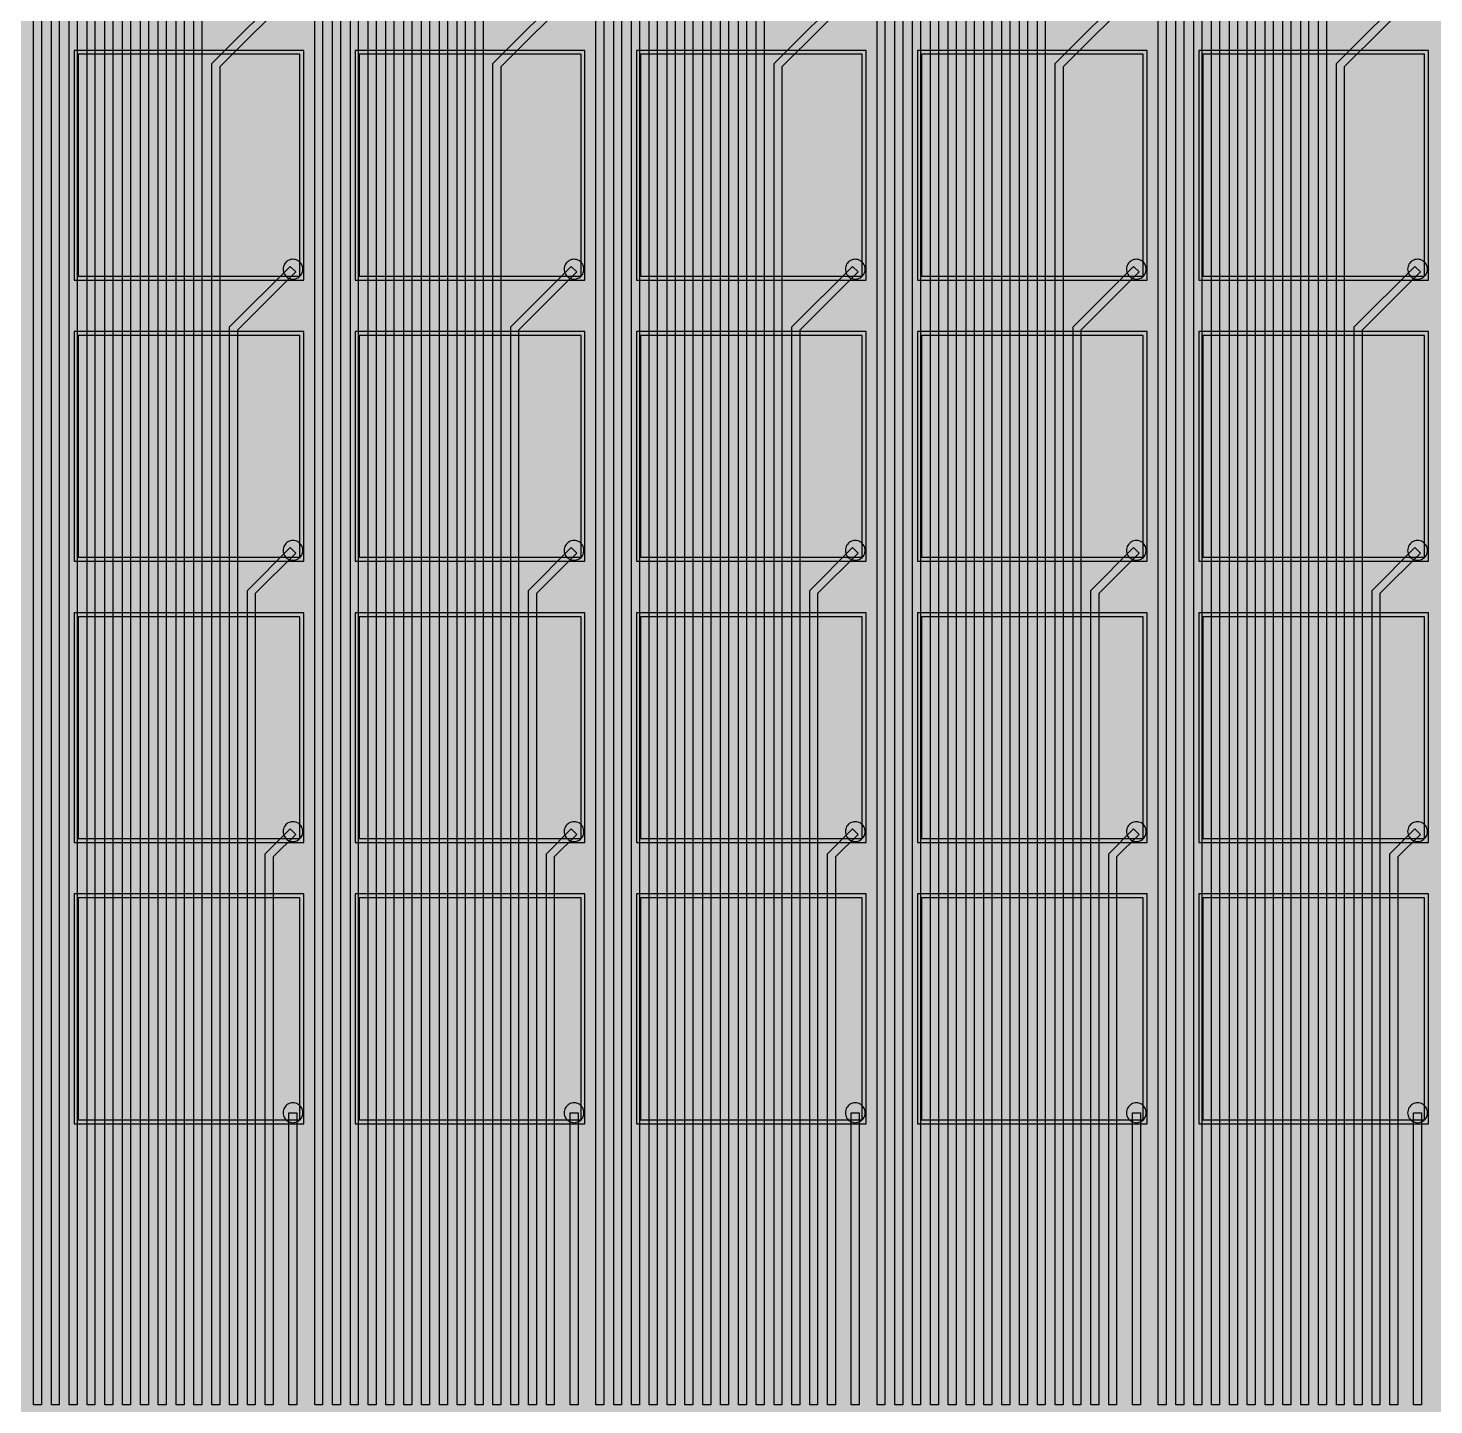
# Model space of a CAD drawing. Header units: metres. Extents: x -7231 to 10969, y -37556 to 1873.
# Drawn here: x 201.4 to 556.4, y 501 to 848.6 of the extents above; entities that cross this region are included whole.
import ezdxf

# ---------------------------------------------------------------- set-up
doc = ezdxf.new("R2010")
doc.units = ezdxf.units.M
for name, color, linetype in [('Etching', 1, 'CONTINUOUS'), ('EtchingPad', 2, 'CONTINUOUS'), ('Metal1', 4, 'CONTINUOUS'), ('Metal2', 3, 'CONTINUOUS'), ('Polyimide', 7, 'CONTINUOUS')]:
    doc.layers.add(name, color=color, linetype=linetype)

msp = doc.modelspace()

# ---------------------------------------------------------------- hatches: boundary and pattern name
at = {"layer": 'Polyimide'}
msp.add_hatch(color=7, dxfattribs=at).paths.add_polyline_path([(4065.69, -468), (4066.67, -501.99), (4068.51, -535.99), (4071.41, -569.99), (4075.54, -603.99), (4081.04, -637.99), (4088.01, -671.99), (4096.52, -705.98), (4106.62, -739.98), (4118.33, -773.98), (4131.63, -807.98), (4146.49, -841.98), (4162.87, -875.98), (4180.68, -909.97), (4199.83, -943.97), (4220.22, -977.97), (4241.73, -1011.97), (4264.21, -1045.97), (4287.52, -1079.96), (4311.51, -1113.96), (4336.01, -1147.96), (4360.86, -1181.96), (4385.88, -1215.96), (4410.89, -1249.96), (4435.74, -1283.95), (4460.24, -1317.95), (4484.23, -1351.95), (4507.54, -1385.95), (4530.02, -1419.95), (4551.53, -1453.94), (4571.92, -1487.94), (4591.07, -1521.94), (4608.88, -1555.94), (4625.26, -1589.94), (4640.12, -1623.94), (4653.42, -1657.93), (4665.13, -1691.93), (4675.23, -1725.93), (4683.74, -1759.93), (4690.71, -1793.93), (4696.21, -1827.93), (4700.34, -1861.92), (4703.24, -1895.92), (4705.08, -1929.92), (4706.06, -1963.92), (4706.44, -1997.92), (4706.5, -2031.91), (4706.5, -4793.02), (4709.95, -4838.39), (4720.22, -4882.71), (4737.08, -4924.98), (4760.13, -4964.2), (4788.85, -4999.49), (4822.58, -5030.03), (4860.53, -5055.12), (4901.85, -5074.18), (4901.85, -5074.18), (4970.68, -5105.23), (5034.7, -5145.26), (5092.76, -5193.54), (5143.8, -5249.19), (5186.89, -5311.2), (5221.24, -5378.44), (5246.23, -5449.69), (5261.41, -5523.66), (5266.5, -5599), (5261.41, -5674.34), (5246.23, -5748.31), (5221.24, -5819.56), (5186.89, -5886.8), (5143.8, -5948.81), (5092.76, -6004.46), (5034.7, -6052.74), (4970.68, -6092.77), (4901.85, -6123.82), (4860.53, -6142.88), (4822.58, -6167.97), (4788.85, -6198.51), (4760.13, -6233.8), (4737.08, -6273.02), (4720.22, -6315.29), (4709.95, -6359.61), (4706.5, -6404.98), (4706.5, -9221.52), (4709.95, -9266.88), (4720.22, -9311.21), (4737.08, -9353.47), (4760.13, -9392.7), (4788.85, -9427.98), (4822.58, -9458.52), (4860.53, -9483.61), (4901.85, -9502.67), (4970.68, -9533.72), (5034.7, -9573.75), (5092.76, -9622.03), (5143.8, -9677.68), (5186.89, -9739.69), (5221.24, -9806.94), (5246.23, -9878.19), (5261.41, -9952.16), (5266.5, -10027.49), (5261.41, -10102.83), (5246.23, -10176.8), (5221.24, -10248.05), (5186.89, -10315.3), (5143.8, -10377.31), (5092.76, -10432.96), (5034.7, -10481.24), (4970.68, -10521.27), (4901.85, -10552.32), (4860.53, -10571.38), (4822.58, -10596.46), (4788.85, -10627), (4760.13, -10662.29), (4737.08, -10701.52), (4720.22, -10743.78), (4709.95, -10788.1), (4706.5, -10833.47), (4706.5, -13650.01), (4709.95, -13695.38), (4720.22, -13739.7), (4737.08, -13781.96), (4760.13, -13821.19), (4788.85, -13856.48), (4822.58, -13887.02), (4860.53, -13912.11), (4901.85, -13931.17), (4970.68, -13962.22), (5034.7, -14002.25), (5092.76, -14050.53), (5143.8, -14106.18), (5186.89, -14168.19), (5221.24, -14235.43), (5246.23, -14306.68), (5261.41, -14380.65), (5266.5, -14455.99), (5261.41, -14531.33), (5246.23, -14605.29), (5221.24, -14676.55), (5186.89, -14743.79), (5143.8, -14805.8), (5092.76, -14861.45), (5034.7, -14909.73), (4970.68, -14949.76), (4901.85, -14980.81), (4860.53, -14999.87), (4822.58, -15024.96), (4788.85, -15055.5), (4760.13, -15090.79), (4737.08, -15130.01), (4720.22, -15172.27), (4709.95, -15216.6), (4706.5, -15261.97), (4706.5, -15455.99), (4720.95, -15750.04), (4764.14, -16041.26), (4835.68, -16326.84), (4934.86, -16604.04), (5060.74, -16870.18), (5212.09, -17122.7), (5387.47, -17359.17), (5585.18, -17577.31), (5803.32, -17775.02), (6039.79, -17950.4), (6292.31, -18101.75), (6558.45, -18227.63), (6835.65, -18326.81), (7121.23, -18398.34), (7412.45, -18441.54), (7706.5, -18455.99), (9969.01, -18455.99), (10047.42, -18459.84), (10125.08, -18471.36), (10201.23, -18490.44), (10275.15, -18516.89), (10346.12, -18550.45), (10413.46, -18590.81), (10476.52, -18637.58), (10534.69, -18690.3), (10587.41, -18748.47), (10634.18, -18811.53), (10674.54, -18878.87), (10708.11, -18949.84), (10734.56, -19023.76), (10753.63, -19099.92), (10765.15, -19177.58), (10769.01, -19255.99), (10769.01, -20895.8), (10730.24, -20951.41), (10694.6, -21009.08), (10662.21, -21068.63), (10633.17, -21129.89), (10607.55, -21192.66), (10585.45, -21256.74), (10566.93, -21321.96), (10552.05, -21388.09), (10540.84, -21454.95), (10533.35, -21522.33), (10529.6, -21590.02), (10529.6, -21657.81), (10533.35, -21725.5), (10540.84, -21792.87), (10552.05, -21859.73), (10566.93, -21925.87), (10585.45, -21991.08), (10607.55, -22055.17), (10633.17, -22117.94), (10662.21, -22179.19), (10694.6, -22238.74), (10730.24, -22296.41), (10769.01, -22352.03), (10769.01, -32454.24), (10728.74, -32510.49), (10691.72, -32568.92), (10658.05, -32629.35), (10627.85, -32691.58), (10601.2, -32755.42), (10578.21, -32820.67), (10558.93, -32887.1), (10543.44, -32954.52), (10531.77, -33022.71), (10523.97, -33091.44), (10520.07, -33160.51), (10520.07, -33229.69), (10523.97, -33298.75), (10531.77, -33367.49), (10543.44, -33435.67), (10558.93, -33503.09), (10578.21, -33569.53), (10601.2, -33634.77), (10627.85, -33698.61), (10658.05, -33760.85), (10691.72, -33821.28), (10728.74, -33879.71), (10769.01, -33935.96), (10769.01, -36556), (10765.15, -36634.41), (10753.63, -36712.07), (10734.56, -36788.23), (10708.11, -36862.15), (10674.54, -36933.12), (10634.18, -37000.46), (10587.41, -37063.51), (10534.69, -37121.69), (10476.52, -37174.41), (10413.46, -37221.18), (10346.12, -37261.54), (10275.15, -37295.1), (10201.23, -37321.55), (10125.08, -37340.63), (10047.42, -37352.15), (9969.01, -37356), (-6231.01, -37356), (-6309.42, -37352.15), (-6387.08, -37340.63), (-6463.23, -37321.55), (-6537.15, -37295.1), (-6608.12, -37261.54), (-6675.46, -37221.18), (-6738.52, -37174.41), (-6796.69, -37121.69), (-6849.41, -37063.51), (-6896.18, -37000.46), (-6936.54, -36933.12), (-6970.11, -36862.15), (-6996.56, -36788.23), (-7015.63, -36712.07), (-7027.15, -36634.41), (-7031.01, -36556), (-7031.01, -33936), (-6990.74, -33879.75), (-6953.7, -33821.31), (-6920.03, -33760.88), (-6889.82, -33698.64), (-6863.18, -33634.8), (-6840.18, -33569.55), (-6820.9, -33503.11), (-6805.4, -33435.69), (-6793.74, -33367.49), (-6785.94, -33298.75), (-6782.03, -33229.68), (-6782.03, -33160.5), (-6785.94, -33091.43), (-6793.74, -33022.69), (-6805.4, -32954.5), (-6820.9, -32887.07), (-6840.18, -32820.63), (-6863.18, -32755.39), (-6889.82, -32691.54), (-6920.03, -32629.3), (-6953.7, -32568.87), (-6990.74, -32510.43), (-7031.01, -32454.18), (-7031.01, -22364.83), (-6990.74, -22308.58), (-6953.7, -22250.14), (-6920.03, -22189.71), (-6889.82, -22127.47), (-6863.18, -22063.62), (-6840.18, -21998.38), (-6820.9, -21931.94), (-6805.4, -21864.51), (-6793.74, -21796.32), (-6785.94, -21727.58), (-6782.03, -21658.51), (-6782.03, -21589.33), (-6785.94, -21520.26), (-6793.74, -21451.52), (-6805.4, -21383.32), (-6820.9, -21315.9), (-6840.18, -21249.46), (-6863.18, -21184.21), (-6889.82, -21120.37), (-6920.03, -21058.13), (-6953.7, -20997.7), (-6990.74, -20939.26), (-7031.01, -20883.01), (-7031.01, -19255.99), (-7027.15, -19177.58), (-7015.63, -19099.92), (-6996.56, -19023.76), (-6970.11, -18949.84), (-6936.54, -18878.87), (-6896.18, -18811.53), (-6849.41, -18748.47), (-6796.69, -18690.3), (-6738.52, -18637.58), (-6675.46, -18590.81), (-6608.12, -18550.45), (-6537.15, -18516.89), (-6463.23, -18490.44), (-6387.08, -18471.36), (-6309.42, -18459.84), (-6231.01, -18455.99), (-3968.5, -18455.99), (-3674.45, -18441.54), (-3383.23, -18398.34), (-3097.65, -18326.81), (-2820.45, -18227.63), (-2554.31, -18101.75), (-2301.79, -17950.4), (-2065.32, -17775.02), (-1847.18, -17577.31), (-1649.47, -17359.17), (-1474.09, -17122.7), (-1322.74, -16870.18), (-1196.86, -16604.04), (-1097.68, -16326.84), (-1026.14, -16041.26), (-982.95, -15750.04), (-968.5, -15455.99), (-968.5, -15261.97), (-971.95, -15216.6), (-982.22, -15172.27), (-999.08, -15130.01), (-1022.13, -15090.79), (-1050.85, -15055.5), (-1084.58, -15024.96), (-1122.53, -14999.87), (-1163.85, -14980.81), (-1232.68, -14949.76), (-1296.7, -14909.73), (-1354.76, -14861.45), (-1405.8, -14805.8), (-1448.89, -14743.79), (-1483.24, -14676.55), (-1508.23, -14605.29), (-1523.41, -14531.33), (-1528.5, -14455.99), (-1523.41, -14380.65), (-1508.23, -14306.68), (-1483.24, -14235.43), (-1448.89, -14168.19), (-1405.8, -14106.18), (-1354.76, -14050.53), (-1296.7, -14002.25), (-1232.68, -13962.22), (-1163.85, -13931.17), (-1122.53, -13912.11), (-1084.58, -13887.02), (-1050.85, -13856.48), (-1022.13, -13821.19), (-999.08, -13781.96), (-982.22, -13739.7), (-971.95, -13695.38), (-968.5, -13650.01), (-968.5, -12309.64), (-971.95, -12264.27), (-982.22, -12219.94), (-999.08, -12177.68), (-1022.13, -12138.46), (-1050.85, -12103.17), (-1084.58, -12072.63), (-1122.53, -12047.54), (-1163.85, -12028.48), (-1232.68, -11997.43), (-1296.7, -11957.4), (-1354.76, -11909.12), (-1405.8, -11853.47), (-1448.89, -11791.46), (-1483.24, -11724.22), (-1508.23, -11652.96), (-1523.41, -11579), (-1528.5, -11503.66), (-1523.41, -11428.32), (-1508.23, -11354.35), (-1483.24, -11283.1), (-1448.89, -11215.86), (-1405.8, -11153.85), (-1354.76, -11098.2), (-1296.7, -11049.92), (-1232.68, -11009.89), (-1163.85, -10978.84), (-1122.53, -10959.78), (-1084.58, -10934.69), (-1050.85, -10904.15), (-1022.13, -10868.86), (-999.08, -10829.63), (-982.22, -10787.37), (-971.95, -10743.05), (-968.5, -10697.68), (-968.5, -9357.31), (-971.95, -9311.94), (-982.22, -9267.62), (-999.08, -9225.35), (-1022.13, -9186.13), (-1050.85, -9150.84), (-1084.58, -9120.3), (-1122.53, -9095.21), (-1163.85, -9076.15), (-1163.85, -9076.15), (-1232.68, -9045.1), (-1296.7, -9005.07), (-1354.76, -8956.79), (-1405.8, -8901.14), (-1448.89, -8839.13), (-1483.24, -8771.89), (-1508.23, -8700.64), (-1523.41, -8626.67), (-1528.5, -8551.33), (-1523.41, -8475.99), (-1508.23, -8402.02), (-1483.24, -8330.77), (-1448.89, -8263.53), (-1405.8, -8201.52), (-1354.76, -8145.87), (-1296.7, -8097.59), (-1232.68, -8057.56), (-1163.85, -8026.51), (-1163.85, -8026.51), (-1122.53, -8007.45), (-1084.58, -7982.36), (-1050.85, -7951.82), (-1022.13, -7916.53), (-999.08, -7877.31), (-982.22, -7835.04), (-971.95, -7790.72), (-968.5, -7745.35), (-968.5, -6404.98), (-971.95, -6359.61), (-982.22, -6315.29), (-999.08, -6273.02), (-1022.13, -6233.8), (-1050.85, -6198.51), (-1084.58, -6167.97), (-1122.53, -6142.88), (-1163.85, -6123.82), (-1163.85, -6123.82), (-1232.68, -6092.77), (-1296.7, -6052.74), (-1354.76, -6004.46), (-1405.8, -5948.81), (-1448.89, -5886.8), (-1483.24, -5819.56), (-1508.23, -5748.31), (-1523.41, -5674.34), (-1528.5, -5599), (-1523.41, -5523.66), (-1508.23, -5449.69), (-1483.24, -5378.44), (-1448.89, -5311.2), (-1405.8, -5249.19), (-1354.76, -5193.54), (-1296.7, -5145.26), (-1232.68, -5105.23), (-1163.85, -5074.18), (-1163.85, -5074.18), (-1122.53, -5055.12), (-1084.58, -5030.03), (-1050.85, -4999.49), (-1022.13, -4964.2), (-999.08, -4924.98), (-982.22, -4882.71), (-971.95, -4838.39), (-968.5, -4793.02), (-968.5, -2031.91), (-968.44, -1997.92), (-968.06, -1963.92), (-967.05, -1929.92), (-965.18, -1895.92), (-962.22, -1861.92), (-958.01, -1827.93), (-952.41, -1793.93), (-945.31, -1759.93), (-936.64, -1725.93), (-926.35, -1691.93), (-914.43, -1657.93), (-900.88, -1623.94), (-885.74, -1589.94), (-869.05, -1555.94), (-850.91, -1521.94), (-831.4, -1487.94), (-810.63, -1453.94), (-788.72, -1419.95), (-765.82, -1385.95), (-742.07, -1351.95), (-717.63, -1317.95), (-692.67, -1283.95), (-667.36, -1249.96), (-641.88, -1215.96), (-616.39, -1181.96), (-591.08, -1147.96), (-566.12, -1113.96), (-541.68, -1079.96), (-517.93, -1045.97), (-495.03, -1011.97), (-473.12, -977.97), (-452.35, -943.97), (-432.84, -909.97), (-414.7, -875.98), (-398.01, -841.98), (-382.87, -807.98), (-369.32, -773.98), (-357.4, -739.98), (-347.11, -705.98), (-338.44, -671.99), (-331.34, -637.99), (-325.74, -603.99), (-321.53, -569.99), (-318.57, -535.99), (-316.7, -501.99), (-315.69, -468), (-315.31, -434), (-315.25, -400), (-315.25, 401), (-315.25, 451), (-315.25, 1644), (-270.25, 1644), (-270.03, 1637.13), (-269.35, 1630.29), (-268.23, 1623.52), (-266.67, 1616.82), (-264.68, 1610.25), (-262.26, 1603.82), (-259.42, 1597.56), (-256.18, 1591.5), (-252.55, 1585.67), (-248.55, 1580.08), (-244.19, 1574.77), (-239.5, 1569.75), (-234.48, 1565.06), (-229.17, 1560.7), (-223.58, 1556.7), (-217.75, 1553.07), (-211.69, 1549.83), (-205.43, 1546.99), (-199, 1544.57), (-192.43, 1542.58), (-185.73, 1541.02), (-178.96, 1539.9), (-172.12, 1539.22), (-165.25, 1539), (-158.38, 1539.22), (-151.54, 1539.9), (-144.77, 1541.02), (-138.07, 1542.58), (-131.5, 1544.57), (-125.07, 1546.99), (-118.81, 1549.83), (-112.75, 1553.07), (-106.92, 1556.7), (-101.33, 1560.7), (-96.02, 1565.06), (-91, 1569.75), (-86.31, 1574.77), (-81.95, 1580.08), (-77.95, 1585.67), (-74.32, 1591.5), (-71.08, 1597.56), (-68.24, 1603.82), (-65.82, 1610.25), (-63.83, 1616.82), (-62.27, 1623.52), (-61.15, 1630.29), (-60.47, 1637.13), (-60.25, 1644), (1853, 1644), (1853, 1573), (3815.25, 1573), (3815.46, 1579.54), (3816.11, 1586.05), (3817.17, 1592.51), (3818.66, 1598.88), (3820.56, 1605.14), (3822.86, 1611.27), (3825.56, 1617.23), (3828.65, 1623), (3832.1, 1628.56), (3835.91, 1633.88), (3840.07, 1638.93), (3844.54, 1643.71), (3849.32, 1648.18), (3854.37, 1652.34), (3859.69, 1656.15), (3865.25, 1659.6), (3871.02, 1662.69), (3876.98, 1665.39), (3883.11, 1667.69), (3889.37, 1669.59), (3895.74, 1671.08), (3902.2, 1672.14), (3908.71, 1672.79), (3915.25, 1673), (3921.79, 1672.79), (3928.3, 1672.14), (3934.76, 1671.08), (3941.13, 1669.59), (3947.39, 1667.69), (3953.52, 1665.39), (3959.48, 1662.69), (3965.25, 1659.6), (3970.81, 1656.15), (3976.13, 1652.34), (3981.18, 1648.18), (3985.96, 1643.71), (3990.43, 1638.93), (3994.59, 1633.88), (3998.4, 1628.56), (4001.85, 1623), (4004.94, 1617.23), (4007.64, 1611.27), (4009.94, 1605.14), (4011.84, 1598.88), (4013.33, 1592.51), (4014.39, 1586.05), (4015.04, 1579.54), (4015.25, 1573), (4065.25, 1573), (4065.25, 451), (4065.25, 401), (4065.25, -400), (4065.31, -434), (4065.69, -468)])

# ---------------------------------------------------------------- linework, layer by layer
at = {"layer": 'Etching'}
for points in [[(265.75, 787.75), (265.77, 787.42), (265.84, 787.1), (265.94, 786.79), (266.08, 786.5), (266.27, 786.23), (266.48, 785.98), (266.73, 785.77), (267, 785.58), (267.29, 785.44), (267.6, 785.34), (267.92, 785.27), (268.25, 785.25), (268.58, 785.27), (268.9, 785.34), (269.21, 785.44), (269.5, 785.58), (269.77, 785.77), (270.02, 785.98), (270.23, 786.23), (270.42, 786.5), (270.56, 786.79), (270.66, 787.1), (270.73, 787.42), (270.75, 787.75), (270.73, 788.08), (270.66, 788.4), (270.56, 788.71), (270.42, 789), (270.23, 789.27), (270.02, 789.52), (269.77, 789.73), (269.5, 789.92), (269.21, 790.06), (268.9, 790.16), (268.58, 790.23), (268.25, 790.25), (267.92, 790.23), (267.6, 790.16), (267.29, 790.06), (267, 789.92), (266.73, 789.73), (266.48, 789.52), (266.27, 789.27), (266.08, 789), (265.94, 788.71), (265.84, 788.4), (265.77, 788.08), (265.75, 787.75)], [(336.75, 787.75), (336.77, 787.42), (336.84, 787.1), (336.94, 786.79), (337.08, 786.5), (337.27, 786.23), (337.48, 785.98), (337.73, 785.77), (338, 785.58), (338.29, 785.44), (338.6, 785.34), (338.92, 785.27), (339.25, 785.25), (339.58, 785.27), (339.9, 785.34), (340.21, 785.44), (340.5, 785.58), (340.77, 785.77), (341.02, 785.98), (341.23, 786.23), (341.42, 786.5), (341.56, 786.79), (341.66, 787.1), (341.73, 787.42), (341.75, 787.75), (341.73, 788.08), (341.66, 788.4), (341.56, 788.71), (341.42, 789), (341.23, 789.27), (341.02, 789.52), (340.77, 789.73), (340.5, 789.92), (340.21, 790.06), (339.9, 790.16), (339.58, 790.23), (339.25, 790.25), (338.92, 790.23), (338.6, 790.16), (338.29, 790.06), (338, 789.92), (337.73, 789.73), (337.48, 789.52), (337.27, 789.27), (337.08, 789), (336.94, 788.71), (336.84, 788.4), (336.77, 788.08), (336.75, 787.75)], [(407.75, 787.75), (407.77, 787.42), (407.84, 787.1), (407.94, 786.79), (408.08, 786.5), (408.27, 786.23), (408.48, 785.98), (408.73, 785.77), (409, 785.58), (409.29, 785.44), (409.6, 785.34), (409.92, 785.27), (410.25, 785.25), (410.58, 785.27), (410.9, 785.34), (411.21, 785.44), (411.5, 785.58), (411.77, 785.77), (412.02, 785.98), (412.23, 786.23), (412.42, 786.5), (412.56, 786.79), (412.66, 787.1), (412.73, 787.42), (412.75, 787.75), (412.73, 788.08), (412.66, 788.4), (412.56, 788.71), (412.42, 789), (412.23, 789.27), (412.02, 789.52), (411.77, 789.73), (411.5, 789.92), (411.21, 790.06), (410.9, 790.16), (410.58, 790.23), (410.25, 790.25), (409.92, 790.23), (409.6, 790.16), (409.29, 790.06), (409, 789.92), (408.73, 789.73), (408.48, 789.52), (408.27, 789.27), (408.08, 789), (407.94, 788.71), (407.84, 788.4), (407.77, 788.08), (407.75, 787.75)], [(478.75, 787.75), (478.77, 787.42), (478.84, 787.1), (478.94, 786.79), (479.08, 786.5), (479.27, 786.23), (479.48, 785.98), (479.73, 785.77), (480, 785.58), (480.29, 785.44), (480.6, 785.34), (480.92, 785.27), (481.25, 785.25), (481.58, 785.27), (481.9, 785.34), (482.21, 785.44), (482.5, 785.58), (482.77, 785.77), (483.02, 785.98), (483.23, 786.23), (483.42, 786.5), (483.56, 786.79), (483.66, 787.1), (483.73, 787.42), (483.75, 787.75), (483.73, 788.08), (483.66, 788.4), (483.56, 788.71), (483.42, 789), (483.23, 789.27), (483.02, 789.52), (482.77, 789.73), (482.5, 789.92), (482.21, 790.06), (481.9, 790.16), (481.58, 790.23), (481.25, 790.25), (480.92, 790.23), (480.6, 790.16), (480.29, 790.06), (480, 789.92), (479.73, 789.73), (479.48, 789.52), (479.27, 789.27), (479.08, 789), (478.94, 788.71), (478.84, 788.4), (478.77, 788.08), (478.75, 787.75)], [(549.75, 787.75), (549.77, 787.42), (549.84, 787.1), (549.94, 786.79), (550.08, 786.5), (550.27, 786.23), (550.48, 785.98), (550.73, 785.77), (551, 785.58), (551.29, 785.44), (551.6, 785.34), (551.92, 785.27), (552.25, 785.25), (552.58, 785.27), (552.9, 785.34), (553.21, 785.44), (553.5, 785.58), (553.77, 785.77), (554.02, 785.98), (554.23, 786.23), (554.42, 786.5), (554.56, 786.79), (554.66, 787.1), (554.73, 787.42), (554.75, 787.75), (554.73, 788.08), (554.66, 788.4), (554.56, 788.71), (554.42, 789), (554.23, 789.27), (554.02, 789.52), (553.77, 789.73), (553.5, 789.92), (553.21, 790.06), (552.9, 790.16), (552.58, 790.23), (552.25, 790.25), (551.92, 790.23), (551.6, 790.16), (551.29, 790.06), (551, 789.92), (550.73, 789.73), (550.48, 789.52), (550.27, 789.27), (550.08, 789), (549.94, 788.71), (549.84, 788.4), (549.77, 788.08), (549.75, 787.75)], [(265.75, 716.75), (265.77, 716.42), (265.84, 716.1), (265.94, 715.79), (266.08, 715.5), (266.27, 715.23), (266.48, 714.98), (266.73, 714.77), (267, 714.58), (267.29, 714.44), (267.6, 714.34), (267.92, 714.27), (268.25, 714.25), (268.58, 714.27), (268.9, 714.34), (269.21, 714.44), (269.5, 714.58), (269.77, 714.77), (270.02, 714.98), (270.23, 715.23), (270.42, 715.5), (270.56, 715.79), (270.66, 716.1), (270.73, 716.42), (270.75, 716.75), (270.73, 717.08), (270.66, 717.4), (270.56, 717.71), (270.42, 718), (270.23, 718.27), (270.02, 718.52), (269.77, 718.73), (269.5, 718.92), (269.21, 719.06), (268.9, 719.16), (268.58, 719.23), (268.25, 719.25), (267.92, 719.23), (267.6, 719.16), (267.29, 719.06), (267, 718.92), (266.73, 718.73), (266.48, 718.52), (266.27, 718.27), (266.08, 718), (265.94, 717.71), (265.84, 717.4), (265.77, 717.08), (265.75, 716.75)], [(336.75, 716.75), (336.77, 716.42), (336.84, 716.1), (336.94, 715.79), (337.08, 715.5), (337.27, 715.23), (337.48, 714.98), (337.73, 714.77), (338, 714.58), (338.29, 714.44), (338.6, 714.34), (338.92, 714.27), (339.25, 714.25), (339.58, 714.27), (339.9, 714.34), (340.21, 714.44), (340.5, 714.58), (340.77, 714.77), (341.02, 714.98), (341.23, 715.23), (341.42, 715.5), (341.56, 715.79), (341.66, 716.1), (341.73, 716.42), (341.75, 716.75), (341.73, 717.08), (341.66, 717.4), (341.56, 717.71), (341.42, 718), (341.23, 718.27), (341.02, 718.52), (340.77, 718.73), (340.5, 718.92), (340.21, 719.06), (339.9, 719.16), (339.58, 719.23), (339.25, 719.25), (338.92, 719.23), (338.6, 719.16), (338.29, 719.06), (338, 718.92), (337.73, 718.73), (337.48, 718.52), (337.27, 718.27), (337.08, 718), (336.94, 717.71), (336.84, 717.4), (336.77, 717.08), (336.75, 716.75)], [(407.75, 716.75), (407.77, 716.42), (407.84, 716.1), (407.94, 715.79), (408.08, 715.5), (408.27, 715.23), (408.48, 714.98), (408.73, 714.77), (409, 714.58), (409.29, 714.44), (409.6, 714.34), (409.92, 714.27), (410.25, 714.25), (410.58, 714.27), (410.9, 714.34), (411.21, 714.44), (411.5, 714.58), (411.77, 714.77), (412.02, 714.98), (412.23, 715.23), (412.42, 715.5), (412.56, 715.79), (412.66, 716.1), (412.73, 716.42), (412.75, 716.75), (412.73, 717.08), (412.66, 717.4), (412.56, 717.71), (412.42, 718), (412.23, 718.27), (412.02, 718.52), (411.77, 718.73), (411.5, 718.92), (411.21, 719.06), (410.9, 719.16), (410.58, 719.23), (410.25, 719.25), (409.92, 719.23), (409.6, 719.16), (409.29, 719.06), (409, 718.92), (408.73, 718.73), (408.48, 718.52), (408.27, 718.27), (408.08, 718), (407.94, 717.71), (407.84, 717.4), (407.77, 717.08), (407.75, 716.75)], [(478.75, 716.75), (478.77, 716.42), (478.84, 716.1), (478.94, 715.79), (479.08, 715.5), (479.27, 715.23), (479.48, 714.98), (479.73, 714.77), (480, 714.58), (480.29, 714.44), (480.6, 714.34), (480.92, 714.27), (481.25, 714.25), (481.58, 714.27), (481.9, 714.34), (482.21, 714.44), (482.5, 714.58), (482.77, 714.77), (483.02, 714.98), (483.23, 715.23), (483.42, 715.5), (483.56, 715.79), (483.66, 716.1), (483.73, 716.42), (483.75, 716.75), (483.73, 717.08), (483.66, 717.4), (483.56, 717.71), (483.42, 718), (483.23, 718.27), (483.02, 718.52), (482.77, 718.73), (482.5, 718.92), (482.21, 719.06), (481.9, 719.16), (481.58, 719.23), (481.25, 719.25), (480.92, 719.23), (480.6, 719.16), (480.29, 719.06), (480, 718.92), (479.73, 718.73), (479.48, 718.52), (479.27, 718.27), (479.08, 718), (478.94, 717.71), (478.84, 717.4), (478.77, 717.08), (478.75, 716.75)], [(549.75, 716.75), (549.77, 716.42), (549.84, 716.1), (549.94, 715.79), (550.08, 715.5), (550.27, 715.23), (550.48, 714.98), (550.73, 714.77), (551, 714.58), (551.29, 714.44), (551.6, 714.34), (551.92, 714.27), (552.25, 714.25), (552.58, 714.27), (552.9, 714.34), (553.21, 714.44), (553.5, 714.58), (553.77, 714.77), (554.02, 714.98), (554.23, 715.23), (554.42, 715.5), (554.56, 715.79), (554.66, 716.1), (554.73, 716.42), (554.75, 716.75), (554.73, 717.08), (554.66, 717.4), (554.56, 717.71), (554.42, 718), (554.23, 718.27), (554.02, 718.52), (553.77, 718.73), (553.5, 718.92), (553.21, 719.06), (552.9, 719.16), (552.58, 719.23), (552.25, 719.25), (551.92, 719.23), (551.6, 719.16), (551.29, 719.06), (551, 718.92), (550.73, 718.73), (550.48, 718.52), (550.27, 718.27), (550.08, 718), (549.94, 717.71), (549.84, 717.4), (549.77, 717.08), (549.75, 716.75)], [(265.75, 645.75), (265.77, 645.42), (265.84, 645.1), (265.94, 644.79), (266.08, 644.5), (266.27, 644.23), (266.48, 643.98), (266.73, 643.77), (267, 643.58), (267.29, 643.44), (267.6, 643.34), (267.92, 643.27), (268.25, 643.25), (268.58, 643.27), (268.9, 643.34), (269.21, 643.44), (269.5, 643.58), (269.77, 643.77), (270.02, 643.98), (270.23, 644.23), (270.42, 644.5), (270.56, 644.79), (270.66, 645.1), (270.73, 645.42), (270.75, 645.75), (270.73, 646.08), (270.66, 646.4), (270.56, 646.71), (270.42, 647), (270.23, 647.27), (270.02, 647.52), (269.77, 647.73), (269.5, 647.92), (269.21, 648.06), (268.9, 648.16), (268.58, 648.23), (268.25, 648.25), (267.92, 648.23), (267.6, 648.16), (267.29, 648.06), (267, 647.92), (266.73, 647.73), (266.48, 647.52), (266.27, 647.27), (266.08, 647), (265.94, 646.71), (265.84, 646.4), (265.77, 646.08), (265.75, 645.75)], [(336.75, 645.75), (336.77, 645.42), (336.84, 645.1), (336.94, 644.79), (337.08, 644.5), (337.27, 644.23), (337.48, 643.98), (337.73, 643.77), (338, 643.58), (338.29, 643.44), (338.6, 643.34), (338.92, 643.27), (339.25, 643.25), (339.58, 643.27), (339.9, 643.34), (340.21, 643.44), (340.5, 643.58), (340.77, 643.77), (341.02, 643.98), (341.23, 644.23), (341.42, 644.5), (341.56, 644.79), (341.66, 645.1), (341.73, 645.42), (341.75, 645.75), (341.73, 646.08), (341.66, 646.4), (341.56, 646.71), (341.42, 647), (341.23, 647.27), (341.02, 647.52), (340.77, 647.73), (340.5, 647.92), (340.21, 648.06), (339.9, 648.16), (339.58, 648.23), (339.25, 648.25), (338.92, 648.23), (338.6, 648.16), (338.29, 648.06), (338, 647.92), (337.73, 647.73), (337.48, 647.52), (337.27, 647.27), (337.08, 647), (336.94, 646.71), (336.84, 646.4), (336.77, 646.08), (336.75, 645.75)], [(407.75, 645.75), (407.77, 645.42), (407.84, 645.1), (407.94, 644.79), (408.08, 644.5), (408.27, 644.23), (408.48, 643.98), (408.73, 643.77), (409, 643.58), (409.29, 643.44), (409.6, 643.34), (409.92, 643.27), (410.25, 643.25), (410.58, 643.27), (410.9, 643.34), (411.21, 643.44), (411.5, 643.58), (411.77, 643.77), (412.02, 643.98), (412.23, 644.23), (412.42, 644.5), (412.56, 644.79), (412.66, 645.1), (412.73, 645.42), (412.75, 645.75), (412.73, 646.08), (412.66, 646.4), (412.56, 646.71), (412.42, 647), (412.23, 647.27), (412.02, 647.52), (411.77, 647.73), (411.5, 647.92), (411.21, 648.06), (410.9, 648.16), (410.58, 648.23), (410.25, 648.25), (409.92, 648.23), (409.6, 648.16), (409.29, 648.06), (409, 647.92), (408.73, 647.73), (408.48, 647.52), (408.27, 647.27), (408.08, 647), (407.94, 646.71), (407.84, 646.4), (407.77, 646.08), (407.75, 645.75)], [(478.75, 645.75), (478.77, 645.42), (478.84, 645.1), (478.94, 644.79), (479.08, 644.5), (479.27, 644.23), (479.48, 643.98), (479.73, 643.77), (480, 643.58), (480.29, 643.44), (480.6, 643.34), (480.92, 643.27), (481.25, 643.25), (481.58, 643.27), (481.9, 643.34), (482.21, 643.44), (482.5, 643.58), (482.77, 643.77), (483.02, 643.98), (483.23, 644.23), (483.42, 644.5), (483.56, 644.79), (483.66, 645.1), (483.73, 645.42), (483.75, 645.75), (483.73, 646.08), (483.66, 646.4), (483.56, 646.71), (483.42, 647), (483.23, 647.27), (483.02, 647.52), (482.77, 647.73), (482.5, 647.92), (482.21, 648.06), (481.9, 648.16), (481.58, 648.23), (481.25, 648.25), (480.92, 648.23), (480.6, 648.16), (480.29, 648.06), (480, 647.92), (479.73, 647.73), (479.48, 647.52), (479.27, 647.27), (479.08, 647), (478.94, 646.71), (478.84, 646.4), (478.77, 646.08), (478.75, 645.75)], [(549.75, 645.75), (549.77, 645.42), (549.84, 645.1), (549.94, 644.79), (550.08, 644.5), (550.27, 644.23), (550.48, 643.98), (550.73, 643.77), (551, 643.58), (551.29, 643.44), (551.6, 643.34), (551.92, 643.27), (552.25, 643.25), (552.58, 643.27), (552.9, 643.34), (553.21, 643.44), (553.5, 643.58), (553.77, 643.77), (554.02, 643.98), (554.23, 644.23), (554.42, 644.5), (554.56, 644.79), (554.66, 645.1), (554.73, 645.42), (554.75, 645.75), (554.73, 646.08), (554.66, 646.4), (554.56, 646.71), (554.42, 647), (554.23, 647.27), (554.02, 647.52), (553.77, 647.73), (553.5, 647.92), (553.21, 648.06), (552.9, 648.16), (552.58, 648.23), (552.25, 648.25), (551.92, 648.23), (551.6, 648.16), (551.29, 648.06), (551, 647.92), (550.73, 647.73), (550.48, 647.52), (550.27, 647.27), (550.08, 647), (549.94, 646.71), (549.84, 646.4), (549.77, 646.08), (549.75, 645.75)], [(265.75, 574.75), (265.77, 574.42), (265.84, 574.1), (265.94, 573.79), (266.08, 573.5), (266.27, 573.23), (266.48, 572.98), (266.73, 572.77), (267, 572.58), (267.29, 572.44), (267.6, 572.34), (267.92, 572.27), (268.25, 572.25), (268.58, 572.27), (268.9, 572.34), (269.21, 572.44), (269.5, 572.58), (269.77, 572.77), (270.02, 572.98), (270.23, 573.23), (270.42, 573.5), (270.56, 573.79), (270.66, 574.1), (270.73, 574.42), (270.75, 574.75), (270.73, 575.08), (270.66, 575.4), (270.56, 575.71), (270.42, 576), (270.23, 576.27), (270.02, 576.52), (269.77, 576.73), (269.5, 576.92), (269.21, 577.06), (268.9, 577.16), (268.58, 577.23), (268.25, 577.25), (267.92, 577.23), (267.6, 577.16), (267.29, 577.06), (267, 576.92), (266.73, 576.73), (266.48, 576.52), (266.27, 576.27), (266.08, 576), (265.94, 575.71), (265.84, 575.4), (265.77, 575.08), (265.75, 574.75)], [(336.75, 574.75), (336.77, 574.42), (336.84, 574.1), (336.94, 573.79), (337.08, 573.5), (337.27, 573.23), (337.48, 572.98), (337.73, 572.77), (338, 572.58), (338.29, 572.44), (338.6, 572.34), (338.92, 572.27), (339.25, 572.25), (339.58, 572.27), (339.9, 572.34), (340.21, 572.44), (340.5, 572.58), (340.77, 572.77), (341.02, 572.98), (341.23, 573.23), (341.42, 573.5), (341.56, 573.79), (341.66, 574.1), (341.73, 574.42), (341.75, 574.75), (341.73, 575.08), (341.66, 575.4), (341.56, 575.71), (341.42, 576), (341.23, 576.27), (341.02, 576.52), (340.77, 576.73), (340.5, 576.92), (340.21, 577.06), (339.9, 577.16), (339.58, 577.23), (339.25, 577.25), (338.92, 577.23), (338.6, 577.16), (338.29, 577.06), (338, 576.92), (337.73, 576.73), (337.48, 576.52), (337.27, 576.27), (337.08, 576), (336.94, 575.71), (336.84, 575.4), (336.77, 575.08), (336.75, 574.75)], [(407.75, 574.75), (407.77, 574.42), (407.84, 574.1), (407.94, 573.79), (408.08, 573.5), (408.27, 573.23), (408.48, 572.98), (408.73, 572.77), (409, 572.58), (409.29, 572.44), (409.6, 572.34), (409.92, 572.27), (410.25, 572.25), (410.58, 572.27), (410.9, 572.34), (411.21, 572.44), (411.5, 572.58), (411.77, 572.77), (412.02, 572.98), (412.23, 573.23), (412.42, 573.5), (412.56, 573.79), (412.66, 574.1), (412.73, 574.42), (412.75, 574.75), (412.73, 575.08), (412.66, 575.4), (412.56, 575.71), (412.42, 576), (412.23, 576.27), (412.02, 576.52), (411.77, 576.73), (411.5, 576.92), (411.21, 577.06), (410.9, 577.16), (410.58, 577.23), (410.25, 577.25), (409.92, 577.23), (409.6, 577.16), (409.29, 577.06), (409, 576.92), (408.73, 576.73), (408.48, 576.52), (408.27, 576.27), (408.08, 576), (407.94, 575.71), (407.84, 575.4), (407.77, 575.08), (407.75, 574.75)], [(478.75, 574.75), (478.77, 574.42), (478.84, 574.1), (478.94, 573.79), (479.08, 573.5), (479.27, 573.23), (479.48, 572.98), (479.73, 572.77), (480, 572.58), (480.29, 572.44), (480.6, 572.34), (480.92, 572.27), (481.25, 572.25), (481.58, 572.27), (481.9, 572.34), (482.21, 572.44), (482.5, 572.58), (482.77, 572.77), (483.02, 572.98), (483.23, 573.23), (483.42, 573.5), (483.56, 573.79), (483.66, 574.1), (483.73, 574.42), (483.75, 574.75), (483.73, 575.08), (483.66, 575.4), (483.56, 575.71), (483.42, 576), (483.23, 576.27), (483.02, 576.52), (482.77, 576.73), (482.5, 576.92), (482.21, 577.06), (481.9, 577.16), (481.58, 577.23), (481.25, 577.25), (480.92, 577.23), (480.6, 577.16), (480.29, 577.06), (480, 576.92), (479.73, 576.73), (479.48, 576.52), (479.27, 576.27), (479.08, 576), (478.94, 575.71), (478.84, 575.4), (478.77, 575.08), (478.75, 574.75)], [(549.75, 574.75), (549.77, 574.42), (549.84, 574.1), (549.94, 573.79), (550.08, 573.5), (550.27, 573.23), (550.48, 572.98), (550.73, 572.77), (551, 572.58), (551.29, 572.44), (551.6, 572.34), (551.92, 572.27), (552.25, 572.25), (552.58, 572.27), (552.9, 572.34), (553.21, 572.44), (553.5, 572.58), (553.77, 572.77), (554.02, 572.98), (554.23, 573.23), (554.42, 573.5), (554.56, 573.79), (554.66, 574.1), (554.73, 574.42), (554.75, 574.75), (554.73, 575.08), (554.66, 575.4), (554.56, 575.71), (554.42, 576), (554.23, 576.27), (554.02, 576.52), (553.77, 576.73), (553.5, 576.92), (553.21, 577.06), (552.9, 577.16), (552.58, 577.23), (552.25, 577.25), (551.92, 577.23), (551.6, 577.16), (551.29, 577.06), (551, 576.92), (550.73, 576.73), (550.48, 576.52), (550.27, 576.27), (550.08, 576), (549.94, 575.71), (549.84, 575.4), (549.77, 575.08), (549.75, 574.75)]]:
    msp.add_lwpolyline(points, close=True, dxfattribs=at)
at = {"layer": 'EtchingPad'}
for points in [[(270, 842), (214, 842), (214, 786), (270, 786), (270, 842)], [(341, 842), (285, 842), (285, 786), (341, 786), (341, 842)], [(412, 842), (356, 842), (356, 786), (412, 786), (412, 842)], [(483, 842), (427, 842), (427, 786), (483, 786), (483, 842)], [(554, 842), (498, 842), (498, 786), (554, 786), (554, 842)], [(270, 771), (214, 771), (214, 715), (270, 715), (270, 771)], [(341, 771), (285, 771), (285, 715), (341, 715), (341, 771)], [(412, 771), (356, 771), (356, 715), (412, 715), (412, 771)], [(483, 771), (427, 771), (427, 715), (483, 715), (483, 771)], [(554, 771), (498, 771), (498, 715), (554, 715), (554, 771)], [(270, 700), (214, 700), (214, 644), (270, 644), (270, 700)], [(341, 700), (285, 700), (285, 644), (341, 644), (341, 700)], [(412, 700), (356, 700), (356, 644), (412, 644), (412, 700)], [(483, 700), (427, 700), (427, 644), (483, 644), (483, 700)], [(554, 700), (498, 700), (498, 644), (554, 644), (554, 700)], [(270, 629), (214, 629), (214, 573), (270, 573), (270, 629)], [(341, 629), (285, 629), (285, 573), (341, 573), (341, 629)], [(412, 629), (356, 629), (356, 573), (412, 573), (412, 629)], [(483, 629), (427, 629), (427, 573), (483, 573), (483, 629)], [(554, 629), (498, 629), (498, 573), (554, 573), (554, 629)]]:
    msp.add_lwpolyline(points, close=True, dxfattribs=at)
at = {"layer": 'Metal1'}
for points in [[(202.75, 501), (202.75, 1504.66), (267.54, 1569.46), (268.96, 1568.04), (204.75, 1503.84), (204.75, 501)], [(273.75, 501), (273.75, 1504.66), (338.54, 1569.46), (339.96, 1568.04), (275.75, 1503.84), (275.75, 501)], [(344.75, 501), (344.75, 1504.66), (409.54, 1569.46), (410.96, 1568.04), (346.75, 1503.84), (346.75, 501)], [(415.75, 501), (415.75, 1504.66), (480.54, 1569.46), (481.96, 1568.04), (417.75, 1503.84), (417.75, 501)], [(486.75, 501), (486.75, 1504.66), (551.54, 1569.46), (552.96, 1568.04), (488.75, 1503.84), (488.75, 501)], [(207.25, 501), (207.25, 1438.16), (267.54, 1498.46), (268.96, 1497.04), (209.25, 1437.34), (209.25, 501)], [(278.25, 501), (278.25, 1438.16), (338.54, 1498.46), (339.96, 1497.04), (280.25, 1437.34), (280.25, 501)], [(349.25, 501), (349.25, 1438.16), (409.54, 1498.46), (410.96, 1497.04), (351.25, 1437.34), (351.25, 501)], [(420.25, 501), (420.25, 1438.16), (480.54, 1498.46), (481.96, 1497.04), (422.25, 1437.34), (422.25, 501)], [(491.25, 501), (491.25, 1438.16), (551.54, 1498.46), (552.96, 1497.04), (493.25, 1437.34), (493.25, 501)], [(211.75, 501), (211.75, 1371.66), (267.54, 1427.46), (268.96, 1426.04), (213.75, 1370.84), (213.75, 501)], [(282.75, 501), (282.75, 1371.66), (338.54, 1427.46), (339.96, 1426.04), (284.75, 1370.84), (284.75, 501)], [(353.75, 501), (353.75, 1371.66), (409.54, 1427.46), (410.96, 1426.04), (355.75, 1370.84), (355.75, 501)], [(424.75, 501), (424.75, 1371.66), (480.54, 1427.46), (481.96, 1426.04), (426.75, 1370.84), (426.75, 501)], [(495.75, 501), (495.75, 1371.66), (551.54, 1427.46), (552.96, 1426.04), (497.75, 1370.84), (497.75, 501)], [(216.25, 501), (216.25, 1305.16), (267.54, 1356.46), (268.96, 1355.04), (218.25, 1304.34), (218.25, 501)], [(287.25, 501), (287.25, 1305.16), (338.54, 1356.46), (339.96, 1355.04), (289.25, 1304.34), (289.25, 501)], [(358.25, 501), (358.25, 1305.16), (409.54, 1356.46), (410.96, 1355.04), (360.25, 1304.34), (360.25, 501)], [(429.25, 501), (429.25, 1305.16), (480.54, 1356.46), (481.96, 1355.04), (431.25, 1304.34), (431.25, 501)], [(500.25, 501), (500.25, 1305.16), (551.54, 1356.46), (552.96, 1355.04), (502.25, 1304.34), (502.25, 501)], [(220.75, 501), (220.75, 1238.66), (267.54, 1285.46), (268.96, 1284.04), (222.75, 1237.84), (222.75, 501)], [(291.75, 501), (291.75, 1238.66), (338.54, 1285.46), (339.96, 1284.04), (293.75, 1237.84), (293.75, 501)], [(362.75, 501), (362.75, 1238.66), (409.54, 1285.46), (410.96, 1284.04), (364.75, 1237.84), (364.75, 501)], [(433.75, 501), (433.75, 1238.66), (480.54, 1285.46), (481.96, 1284.04), (435.75, 1237.84), (435.75, 501)], [(504.75, 501), (504.75, 1238.66), (551.54, 1285.46), (552.96, 1284.04), (506.75, 1237.84), (506.75, 501)], [(225.25, 501), (225.25, 1172.16), (267.54, 1214.46), (268.96, 1213.04), (227.25, 1171.34), (227.25, 501)], [(296.25, 501), (296.25, 1172.16), (338.54, 1214.46), (339.96, 1213.04), (298.25, 1171.34), (298.25, 501)], [(367.25, 501), (367.25, 1172.16), (409.54, 1214.46), (410.96, 1213.04), (369.25, 1171.34), (369.25, 501)], [(438.25, 501), (438.25, 1172.16), (480.54, 1214.46), (481.96, 1213.04), (440.25, 1171.34), (440.25, 501)], [(509.25, 501), (509.25, 1172.16), (551.54, 1214.46), (552.96, 1213.04), (511.25, 1171.34), (511.25, 501)], [(229.75, 501), (229.75, 1105.66), (267.54, 1143.46), (268.96, 1142.04), (231.75, 1104.84), (231.75, 501)], [(300.75, 501), (300.75, 1105.66), (338.54, 1143.46), (339.96, 1142.04), (302.75, 1104.84), (302.75, 501)], [(371.75, 501), (371.75, 1105.66), (409.54, 1143.46), (410.96, 1142.04), (373.75, 1104.84), (373.75, 501)], [(442.75, 501), (442.75, 1105.66), (480.54, 1143.46), (481.96, 1142.04), (444.75, 1104.84), (444.75, 501)], [(513.75, 501), (513.75, 1105.66), (551.54, 1143.46), (552.96, 1142.04), (515.75, 1104.84), (515.75, 501)], [(234.25, 501), (234.25, 1039.16), (267.54, 1072.46), (268.96, 1071.04), (236.25, 1038.34), (236.25, 501)], [(305.25, 501), (305.25, 1039.16), (338.54, 1072.46), (339.96, 1071.04), (307.25, 1038.34), (307.25, 501)], [(376.25, 501), (376.25, 1039.16), (409.54, 1072.46), (410.96, 1071.04), (378.25, 1038.34), (378.25, 501)], [(447.25, 501), (447.25, 1039.16), (480.54, 1072.46), (481.96, 1071.04), (449.25, 1038.34), (449.25, 501)], [(518.25, 501), (518.25, 1039.16), (551.54, 1072.46), (552.96, 1071.04), (520.25, 1038.34), (520.25, 501)], [(238.75, 501), (238.75, 972.66), (267.54, 1001.46), (268.96, 1000.04), (240.75, 971.84), (240.75, 501)], [(309.75, 501), (309.75, 972.66), (338.54, 1001.46), (339.96, 1000.04), (311.75, 971.84), (311.75, 501)], [(380.75, 501), (380.75, 972.66), (409.54, 1001.46), (410.96, 1000.04), (382.75, 971.84), (382.75, 501)], [(451.75, 501), (451.75, 972.66), (480.54, 1001.46), (481.96, 1000.04), (453.75, 971.84), (453.75, 501)], [(522.75, 501), (522.75, 972.66), (551.54, 1001.46), (552.96, 1000.04), (524.75, 971.84), (524.75, 501)], [(243.25, 501), (243.25, 906.16), (267.54, 930.46), (268.96, 929.04), (245.25, 905.34), (245.25, 501)], [(314.25, 501), (314.25, 906.16), (338.54, 930.46), (339.96, 929.04), (316.25, 905.34), (316.25, 501)], [(385.25, 501), (385.25, 906.16), (409.54, 930.46), (410.96, 929.04), (387.25, 905.34), (387.25, 501)], [(456.25, 501), (456.25, 906.16), (480.54, 930.46), (481.96, 929.04), (458.25, 905.34), (458.25, 501)], [(527.25, 501), (527.25, 906.16), (551.54, 930.46), (552.96, 929.04), (529.25, 905.34), (529.25, 501)], [(247.75, 501), (247.75, 839.66), (267.54, 859.46), (268.96, 858.04), (249.75, 838.84), (249.75, 501)], [(318.75, 501), (318.75, 839.66), (338.54, 859.46), (339.96, 858.04), (320.75, 838.84), (320.75, 501)], [(389.75, 501), (389.75, 839.66), (409.54, 859.46), (410.96, 858.04), (391.75, 838.84), (391.75, 501)], [(460.75, 501), (460.75, 839.66), (480.54, 859.46), (481.96, 858.04), (462.75, 838.84), (462.75, 501)], [(531.75, 501), (531.75, 839.66), (551.54, 859.46), (552.96, 858.04), (533.75, 838.84), (533.75, 501)], [(252.25, 501), (252.25, 773.16), (267.54, 788.46), (268.96, 787.04), (254.25, 772.34), (254.25, 501)], [(323.25, 501), (323.25, 773.16), (338.54, 788.46), (339.96, 787.04), (325.25, 772.34), (325.25, 501)], [(394.25, 501), (394.25, 773.16), (409.54, 788.46), (410.96, 787.04), (396.25, 772.34), (396.25, 501)], [(465.25, 501), (465.25, 773.16), (480.54, 788.46), (481.96, 787.04), (467.25, 772.34), (467.25, 501)], [(536.25, 501), (536.25, 773.16), (551.54, 788.46), (552.96, 787.04), (538.25, 772.34), (538.25, 501)], [(256.75, 501), (256.75, 706.66), (267.54, 717.46), (268.96, 716.04), (258.75, 705.84), (258.75, 501)], [(327.75, 501), (327.75, 706.66), (338.54, 717.46), (339.96, 716.04), (329.75, 705.84), (329.75, 501)], [(398.75, 501), (398.75, 706.66), (409.54, 717.46), (410.96, 716.04), (400.75, 705.84), (400.75, 501)], [(469.75, 501), (469.75, 706.66), (480.54, 717.46), (481.96, 716.04), (471.75, 705.84), (471.75, 501)], [(540.75, 501), (540.75, 706.66), (551.54, 717.46), (552.96, 716.04), (542.75, 705.84), (542.75, 501)], [(261.25, 501), (261.25, 640.16), (267.54, 646.46), (268.96, 645.04), (263.25, 639.34), (263.25, 501)], [(332.25, 501), (332.25, 640.16), (338.54, 646.46), (339.96, 645.04), (334.25, 639.34), (334.25, 501)], [(403.25, 501), (403.25, 640.16), (409.54, 646.46), (410.96, 645.04), (405.25, 639.34), (405.25, 501)], [(474.25, 501), (474.25, 640.16), (480.54, 646.46), (481.96, 645.04), (476.25, 639.34), (476.25, 501)], [(545.25, 501), (545.25, 640.16), (551.54, 646.46), (552.96, 645.04), (547.25, 639.34), (547.25, 501)], [(267.25, 501), (267.25, 574.75), (269.25, 574.75), (269.25, 501)], [(338.25, 501), (338.25, 574.75), (340.25, 574.75), (340.25, 501)], [(409.25, 501), (409.25, 574.75), (411.25, 574.75), (411.25, 501)], [(480.25, 501), (480.25, 574.75), (482.25, 574.75), (482.25, 501)], [(551.25, 501), (551.25, 574.75), (553.25, 574.75), (553.25, 501)]]:
    msp.add_lwpolyline(points, close=True, dxfattribs=at)
at = {"layer": 'Metal2'}
for points in [[(271, 843), (213, 843), (213, 785), (271, 785), (271, 843)], [(342, 843), (284, 843), (284, 785), (342, 785), (342, 843)], [(413, 843), (355, 843), (355, 785), (413, 785), (413, 843)], [(484, 843), (426, 843), (426, 785), (484, 785), (484, 843)], [(555, 843), (497, 843), (497, 785), (555, 785), (555, 843)], [(271, 772), (213, 772), (213, 714), (271, 714), (271, 772)], [(342, 772), (284, 772), (284, 714), (342, 714), (342, 772)], [(413, 772), (355, 772), (355, 714), (413, 714), (413, 772)], [(484, 772), (426, 772), (426, 714), (484, 714), (484, 772)], [(555, 772), (497, 772), (497, 714), (555, 714), (555, 772)], [(271, 701), (213, 701), (213, 643), (271, 643), (271, 701)], [(342, 701), (284, 701), (284, 643), (342, 643), (342, 701)], [(413, 701), (355, 701), (355, 643), (413, 643), (413, 701)], [(484, 701), (426, 701), (426, 643), (484, 643), (484, 701)], [(555, 701), (497, 701), (497, 643), (555, 643), (555, 701)], [(271, 630), (213, 630), (213, 572), (271, 572), (271, 630)], [(342, 630), (284, 630), (284, 572), (342, 572), (342, 630)], [(413, 630), (355, 630), (355, 572), (413, 572), (413, 630)], [(484, 630), (426, 630), (426, 572), (484, 572), (484, 630)], [(555, 630), (497, 630), (497, 572), (555, 572), (555, 630)]]:
    msp.add_lwpolyline(points, close=True, dxfattribs=at)

doc.saveas('drawing.dxf')
